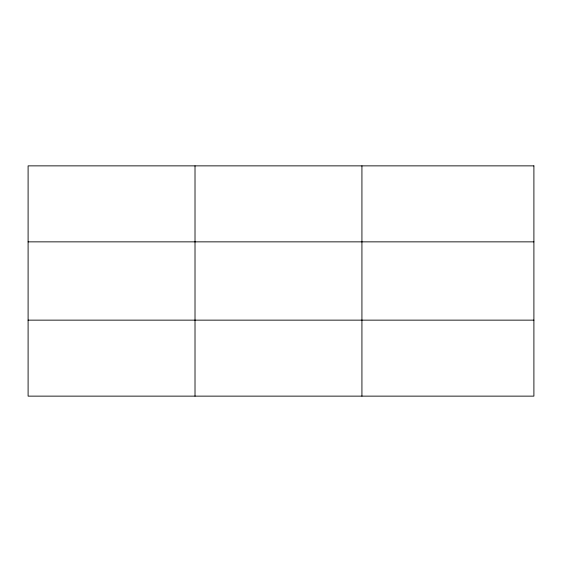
<?xml version="1.0" encoding="UTF-8"?>
<svg xmlns="http://www.w3.org/2000/svg" width="562" height="562" viewBox="0 0 562 562"><rect width="100%" height="100%" fill="white"/><g stroke="black" fill="none" stroke-linecap="round" stroke-linejoin="round"><path stroke-width="0.84" d="M195.014 396.133L195.014 165.867M361.928 396.133L361.928 165.867M28.1 241.857L533.9 241.857M28.1 320.143L533.9 320.143M533.9 165.867L533.9 396.133L28.1 396.133L28.1 165.867L533.9 165.867"/></g></svg>
